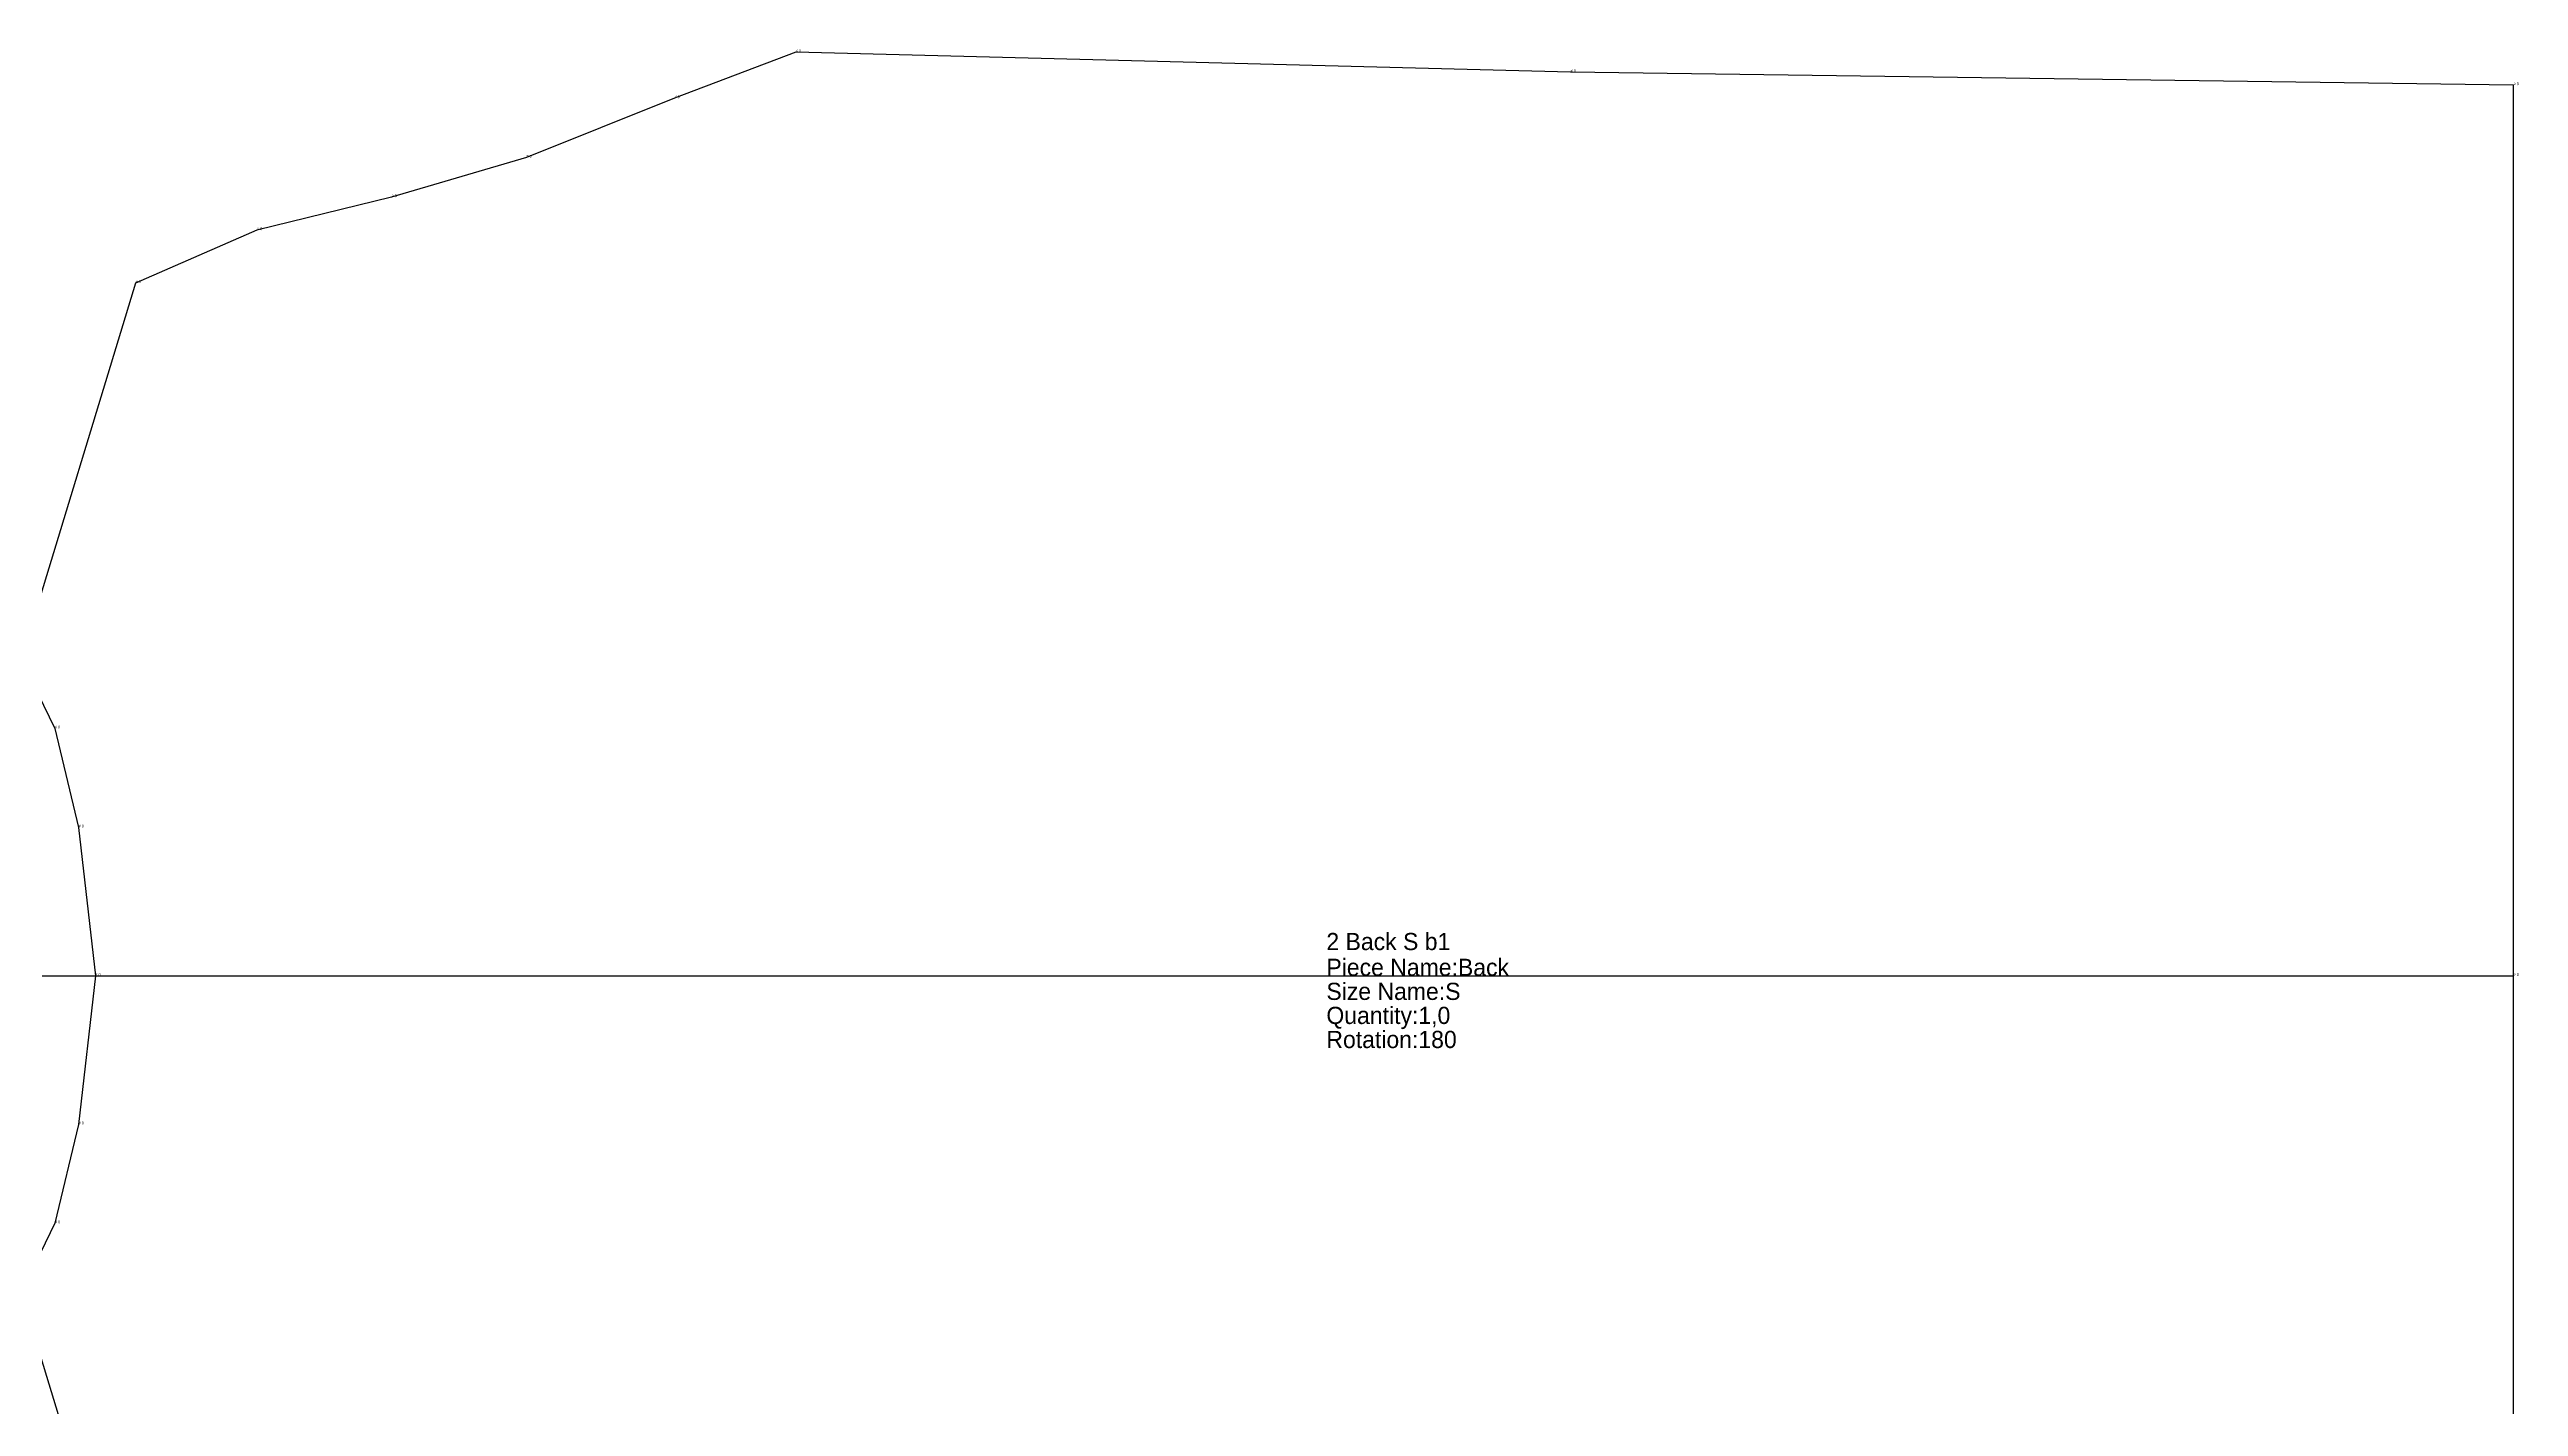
# Model space of a CAD drawing. Extents: x 0 to 2895, y 14 to 1602.
# Drawn here: x 2177 to 2895, y 1206 to 1601 of the extents above; entities that cross this region are included whole.
import ezdxf

# ---------------------------------------------------------------- set-up
doc = ezdxf.new("R2010")
doc.units = 0
for name, color, linetype in [('1', 1, 'CONTINUOUS'), ('15', 7, 'CONTINUOUS'), ('5', 3, 'CONTINUOUS'), ('7', 5, 'CONTINUOUS')]:
    doc.layers.add(name, color=color, linetype=linetype)

# ---------------------------------------------------------------- blocks, each defined once
blk = doc.blocks.new('M0002_Back')
at = {"layer": '1'}
blk.add_lwpolyline([(2190, 1331.2), (2185.1, 1288), (2178.2, 1259.2), (2168.4, 1239), (2201.7, 1129.6), (2237, 1114.2), (2276.2, 1104.6), (2315.4, 1093.1), (2358.5, 1075.8), (2393.8, 1062.4), (2619.2, 1068.2), (2893.6, 1072), (2893.6, 1331.2), (2893.6, 1590.4), (2619.2, 1594.2), (2393.8, 1600), (2358.5, 1586.6), (2315.4, 1569.3), (2276.2, 1557.8), (2237, 1548.2), (2201.7, 1532.8), (2168.4, 1423.4), (2178.2, 1403.2), (2185.1, 1374.4)], close=True, dxfattribs=at)
at = {"layer": '5'}
blk.add_line((2168.4, 1331.2), (2893.6, 1331.2), dxfattribs=at)
at = {"layer": '7'}
blk.add_line((2277.18, 1331.2), (2784.82, 1331.2), dxfattribs=at)
at = {"layer": '1'}
for s, height, p in [('# 0', 0.8, (2393.8, 1600)), ('# 0', 0.8, (2619.2, 1594.2)), ('# 0', 0.8, (2893.6, 1590.4)), ('# 0', 0.8, (2358.5, 1586.6)), ('# 0', 0.8, (2315.4, 1569.3)), ('# 0', 0.8, (2276.2, 1557.8)), ('# 0', 0.8, (2237, 1548.2)), ('# 0', 0.8, (2201.7, 1532.8)), ('# 0', 0.8, (2178.2, 1403.2)), ('# 0', 0.8, (2185.1, 1374.4)), ('Piece Name:Back', 5, (2548.17, 1331.2)), ('# 0', 0.8, (2190, 1331.2)), ('Size Name:S', 5, (2548.17, 1324.2)), ('# 0', 0.8, (2893.6, 1331.2)), ('Quantity:1,0', 5, (2548.17, 1317.2)), ('Rotation:180', 5, (2548.17, 1310.2)), ('# 0', 0.8, (2185.1, 1288)), ('# 0', 0.8, (2178.2, 1259.2))]:
    blk.add_text(s, height=height, dxfattribs=at).set_placement(p)
at = {"layer": '15'}
blk.add_text('2 Back S b1', height=5, dxfattribs=at).set_placement((2548.17, 1338.7))

msp = doc.modelspace()

# ---------------------------------------------------------------- block references
msp.add_blockref('M0002_Back', (0, 0))

doc.saveas('drawing.dxf')
